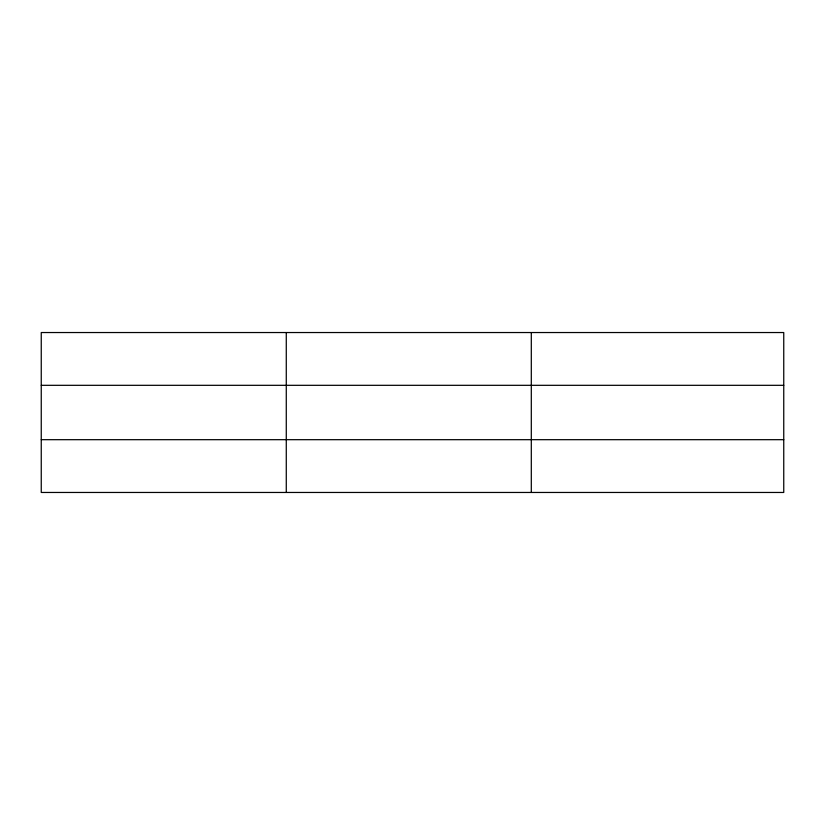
<?xml version="1.0" encoding="UTF-8"?>
<svg xmlns="http://www.w3.org/2000/svg" width="825" height="825" viewBox="0 0 825 825"><rect width="100%" height="100%" fill="white"/><g stroke="black" fill="none" stroke-linecap="round" stroke-linejoin="round"><path stroke-width="1.24" d="M286.275 332.537L286.275 492.463M531.3 332.537L531.3 492.463M783.75 439.684L783.75 492.463L41.25 492.463L41.25 332.537L783.75 332.537L783.75 439.684L41.25 439.684M41.25 385.316L783.75 385.316"/></g></svg>
